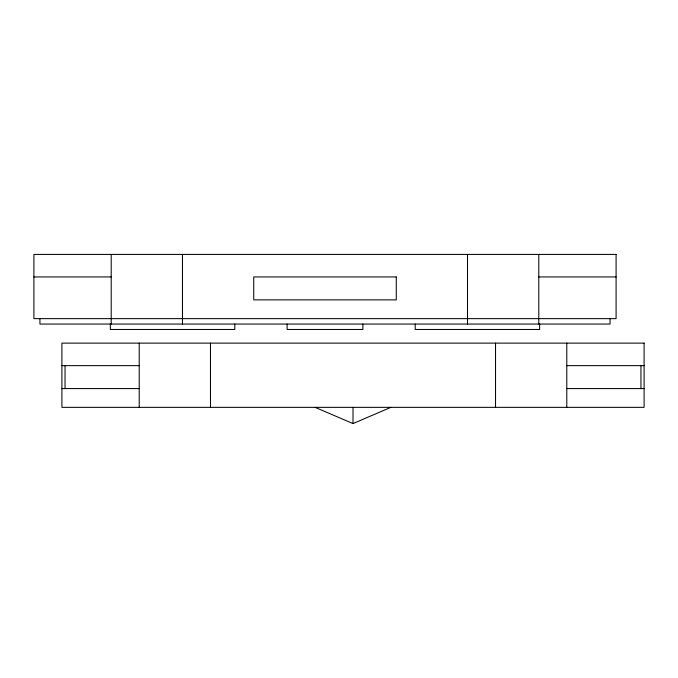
<?xml version="1.0" encoding="UTF-8"?>
<svg xmlns="http://www.w3.org/2000/svg" width="678" height="678" viewBox="0 0 678 678"><rect width="100%" height="100%" fill="white"/><g stroke="black" fill="none" stroke-linecap="round" stroke-linejoin="round"><path stroke-width="1.02" d="M315.126 407.351L353.001 423.581L390.875 407.351M33.9 276.938L111.2 276.938M538.79 276.938L616.09 276.938M61.91 365.645L139.21 365.645M566.8 365.645L644.1 365.645M61.91 388.579L139.21 388.579M566.8 388.579L644.1 388.579M640.956 365.645L640.956 388.579M610.056 318.643L610.056 324.05L39.934 324.05L39.934 318.643M566.8 343.127L566.8 407.351M539.646 324.05L539.646 329.466L415.199 329.466L415.199 324.05M538.79 254.419L538.79 324.05M495.533 343.127L495.533 407.351M467.523 254.419L467.523 324.05M362.874 324.05L362.874 329.466L287.125 329.466L287.125 324.05M353.001 407.351L353.001 423.581M234.791 324.05L234.791 329.466L110.344 329.466L110.344 324.05M210.477 343.127L210.477 407.351M182.467 254.419L182.467 324.05M139.21 343.127L139.21 407.351M111.2 254.419L111.2 324.05M65.054 365.645L65.037 388.579M616.09 254.419L33.9 254.419L33.9 318.643L616.09 318.643L616.09 254.419M396.266 276.938L253.733 276.938L253.733 299.871L396.266 299.871L396.266 276.938M644.1 343.127L61.91 343.127L61.91 407.351L644.1 407.351L644.1 343.127"/></g></svg>
